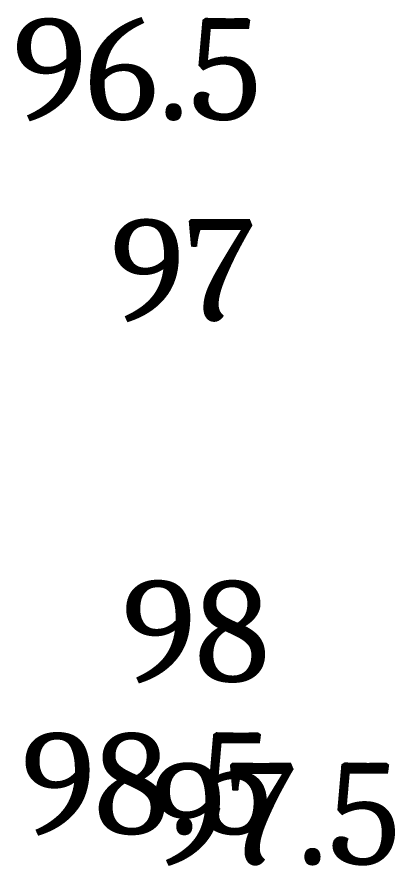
# Model space of a CAD drawing. Header units: inches. Extents: x 12 to 499, y -1 to 336.
# Drawn here: x 236.21 to 239.93, y 39.92 to 48.27 of the extents above; entities that cross this region are included whole.
import ezdxf
from ezdxf.enums import TextEntityAlignment as Align

# ---------------------------------------------------------------- set-up
doc = ezdxf.new("R2010")
doc.units = ezdxf.units.IN
doc.layers.add('PTS1-Cont-H', color=7, linetype='Continuous')
doc.styles.get("Standard").update_dxf_attribs({"font": 'Cambria.ttf'})

msp = doc.modelspace()

# ---------------------------------------------------------------- texts
at = {"layer": 'PTS1-Cont-H', "color": 35}
msp.add_text('96.5', height=1, dxfattribs=at).set_placement((237.3971, 47.7557), align=Align.MIDDLE)
at = {"layer": 'PTS1-Cont-H', "color": 36}
msp.add_text('97', height=1, dxfattribs=at).set_placement((237.8469, 45.7771), align=Align.MIDDLE)
at = {"layer": 'PTS1-Cont-H', "color": 38}
msp.add_text('98', height=1, dxfattribs=at).set_placement((237.9712, 42.2233), align=Align.MIDDLE)
at = {"layer": 'PTS1-Cont-H', "color": 39}
msp.add_text('98.5', height=1, dxfattribs=at).set_placement((237.4918, 40.725), align=Align.MIDDLE)
at = {"layer": 'PTS1-Cont-H', "color": 37}
msp.add_text('97.5', height=1, dxfattribs=at).set_placement((238.7623, 40.4274), align=Align.MIDDLE)

doc.saveas('drawing.dxf')
